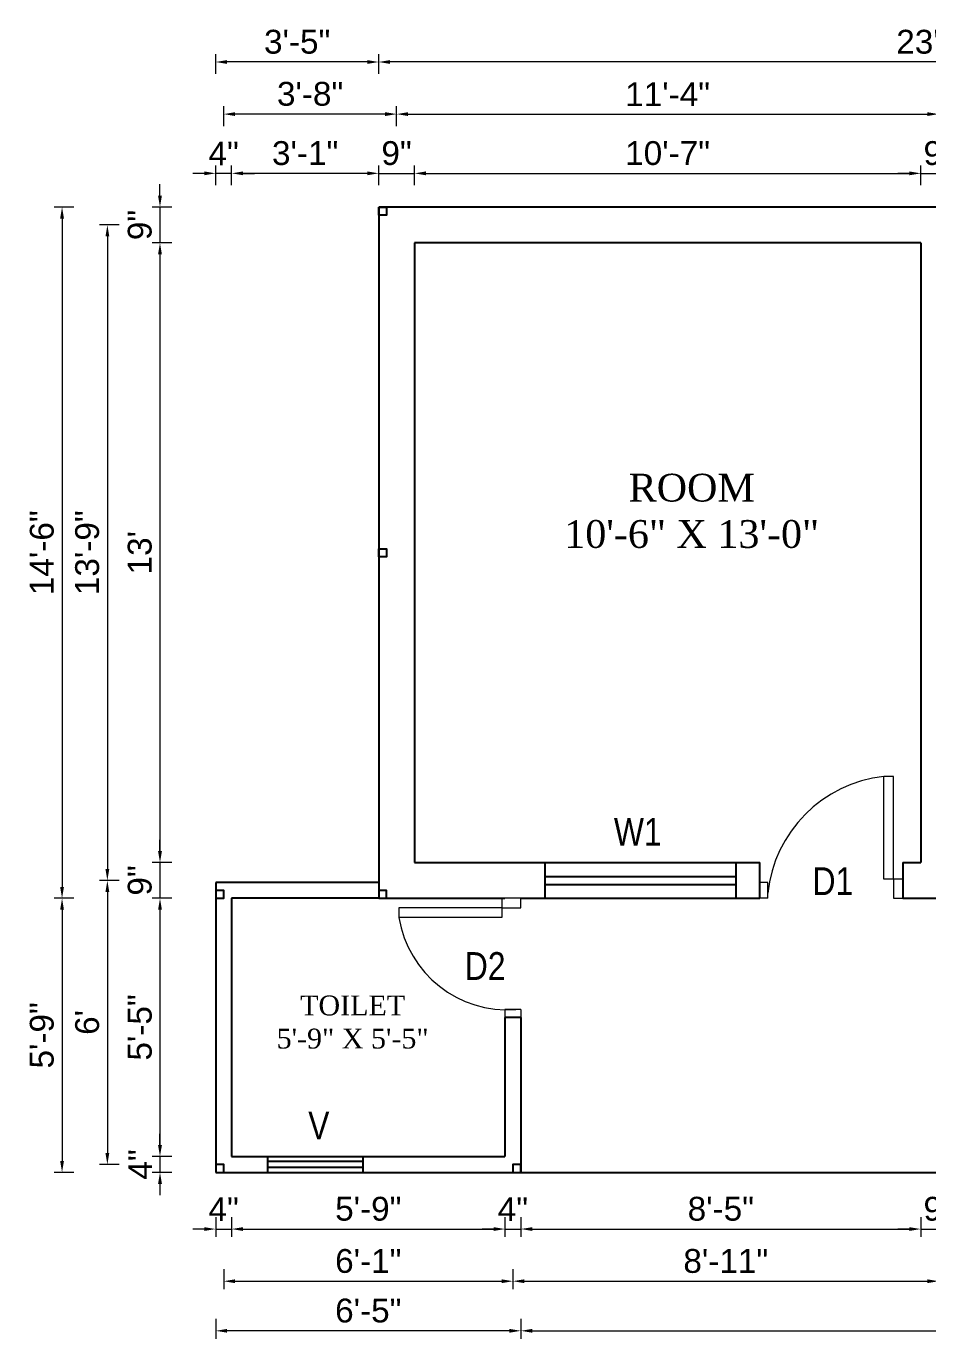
# Model space of a CAD drawing. Header units: inches. Extents: x 376358 to 406049, y -63575 to -53607.
# Drawn here: x 400247 to 400473.8, y -60475.3 to -60144.9 of the extents above; entities that cross this region are included whole.
import ezdxf

# ---------------------------------------------------------------- set-up
doc = ezdxf.new("R2010")
doc.units = ezdxf.units.IN
doc.header["$LTSCALE"] = 2
doc.header["$MEASUREMENT"] = 0
doc.header["$PDMODE"] = 34
doc.layers.get('0').update_dxf_attribs({"linetype": 'CONTINUOUS'})
doc.layers.get('DEFPOINTS').update_dxf_attribs({"color": 141, "linetype": 'CONTINUOUS'})
for name, color, linetype, lineweight in [('dimension', 160, 'CONTINUOUS', 15), ('OUTLINE', 1, 'CONTINUOUS', 25), ('steps', 253, 'CONTINUOUS', 20)]:
    doc.layers.add(name, color=color, linetype=linetype, lineweight=lineweight)
doc.styles.add('Lettring Text', font='arial.ttf')
doc.styles.get("Standard").update_dxf_attribs({"font": 'ARIALN.TTF'})
doc.dimstyles.new('Copy of Standard', dxfattribs={"dimtxt": 6, "dimasz": 2.875, "dimexe": 2, "dimexo": 4, "dimgap": 2, "dimtad": 1, "dimdec": 0, "dimrnd": 1, "dimzin": 0, "dimdsep": 46, "dimlunit": 4, "dimtxsty": 'Lettring Text', "dimcen": 0.1, "dimclrd": 7, "dimclre": 7, "dimclrt": 7, "dimazin": 0, "dimtfac": 0.645, "dimtdec": 0, "dimtmove": 1, "dimatfit": 0, "dimfxl": 3, "dimfxlon": 1, "dimtfillclr": 256, "dimtolj": 1, "dimtzin": 0, "dimlwd": -1, "dimlwe": -1, "dimarcsym": 2})

# ---------------------------------------------------------------- blocks, each defined once
blk = doc.blocks.new('*D1112')
at = {"layer": 'DEFPOINTS', "color": 0, "ltscale": 0.5, "transparency": 16777216}
for p in [(400344.7, -60181.96), (400335.7, -60190.46), (400344.7, -60199.46)]:
    blk.add_point(p, dxfattribs=at)
at = {"layer": 'steps', "color": 7, "ltscale": 0.5, "transparency": 16777216}
for p, q in [((400332.82, -60181.96), (400329.95, -60181.96)), ((400335.7, -60184.96), (400335.7, -60179.96)), ((400335.7, -60181.96), (400344.7, -60181.96)), ((400344.7, -60184.96), (400344.7, -60179.96)), ((400347.57, -60181.96), (400350.45, -60181.96))]:
    blk.add_line(p, q, dxfattribs=at)
for points in [[(400332.82, -60181.48), (400332.82, -60182.44), (400335.7, -60181.96)], [(400347.57, -60181.48), (400347.57, -60182.44), (400344.7, -60181.96)]]:
    blk.add_solid(points, dxfattribs=at)
at = {"layer": 'steps', "color": 7, "ltscale": 0.5, "transparency": 16777216, "insert": (400340.2, -60176.9), "char_height": 6, "attachment_point": 5, "style": 'Lettring Text'}
blk.add_mtext('\\A1;9"', dxfattribs=at)
blk = doc.blocks.new('*D1100')
at = {"layer": 'DEFPOINTS', "color": 0, "ltscale": 0.5, "transparency": 16777216}
for p in [(400472.09, -60181.96), (400344.7, -60199.46), (400472.09, -60199.46)]:
    blk.add_point(p, dxfattribs=at)
at = {"layer": 'steps', "color": 7, "ltscale": 0.5, "transparency": 16777216}
for p, q in [((400344.7, -60184.96), (400344.7, -60179.96)), ((400347.57, -60181.96), (400469.21, -60181.96)), ((400472.09, -60184.96), (400472.09, -60179.96))]:
    blk.add_line(p, q, dxfattribs=at)
for points in [[(400347.57, -60181.48), (400347.57, -60182.44), (400344.7, -60181.96)], [(400469.21, -60181.48), (400469.21, -60182.44), (400472.09, -60181.96)]]:
    blk.add_solid(points, dxfattribs=at)
at = {"layer": 'steps', "color": 7, "ltscale": 0.5, "transparency": 16777216, "insert": (400408.39, -60176.9), "char_height": 6, "attachment_point": 5, "style": 'Lettring Text'}
blk.add_mtext('\\A1;10\'-7"', dxfattribs=at)
blk = doc.blocks.new('*D1101')
at = {"layer": 'DEFPOINTS', "color": 0, "ltscale": 0.5, "transparency": 16777216}
for p in [(400481.09, -60181.96), (400472.09, -60199.46), (400481.09, -60199.46)]:
    blk.add_point(p, dxfattribs=at)
at = {"layer": 'steps', "color": 7, "ltscale": 0.5, "transparency": 16777216}
for p, q in [((400469.21, -60181.96), (400466.34, -60181.96)), ((400472.09, -60184.96), (400472.09, -60179.96)), ((400472.09, -60181.96), (400481.09, -60181.96)), ((400481.09, -60184.96), (400481.09, -60179.96)), ((400483.96, -60181.96), (400486.84, -60181.96))]:
    blk.add_line(p, q, dxfattribs=at)
for points in [[(400469.21, -60181.48), (400469.21, -60182.44), (400472.09, -60181.96)], [(400483.96, -60181.48), (400483.96, -60182.44), (400481.09, -60181.96)]]:
    blk.add_solid(points, dxfattribs=at)
at = {"layer": 'steps', "color": 7, "ltscale": 0.5, "transparency": 16777216, "insert": (400476.59, -60176.9), "char_height": 6, "attachment_point": 5, "style": 'Lettring Text'}
blk.add_mtext('\\A1;9"', dxfattribs=at)
blk = doc.blocks.new('*D1104')
at = {"layer": 'DEFPOINTS', "color": 0, "ltscale": 0.5, "transparency": 16777216}
for p in [(400476.59, -60167.05), (400340.2, -60181.96), (400476.59, -60181.96)]:
    blk.add_point(p, dxfattribs=at)
at = {"layer": 'steps', "color": 7, "ltscale": 0.5, "transparency": 16777216}
for p, q in [((400340.2, -60170.05), (400340.2, -60165.05)), ((400476.59, -60170.05), (400476.59, -60165.05)), ((400343.07, -60167.05), (400473.71, -60167.05))]:
    blk.add_line(p, q, dxfattribs=at)
for points in [[(400343.07, -60166.57), (400343.07, -60167.53), (400340.2, -60167.05)], [(400473.71, -60166.57), (400473.71, -60167.53), (400476.59, -60167.05)]]:
    blk.add_solid(points, dxfattribs=at)
at = {"layer": 'steps', "color": 7, "ltscale": 0.5, "transparency": 16777216, "insert": (400408.39, -60162.04), "char_height": 6, "attachment_point": 5, "style": 'Lettring Text'}
blk.add_mtext('\\A1;11\'-4"', dxfattribs=at)
blk = doc.blocks.new('*D1106')
at = {"layer": 'DEFPOINTS', "color": 0, "ltscale": 0.5, "transparency": 16777216}
for p in [(400335.7, -60153.93), (400335.7, -60190.46), (400617.47, -60190.46)]:
    blk.add_point(p, dxfattribs=at)
at = {"layer": 'steps', "color": 7, "ltscale": 0.5, "transparency": 16777216}
for p, q in [((400335.7, -60156.93), (400335.7, -60151.93)), ((400617.47, -60156.93), (400617.47, -60151.93)), ((400614.6, -60153.93), (400338.57, -60153.93))]:
    blk.add_line(p, q, dxfattribs=at)
for points in [[(400338.57, -60153.45), (400338.57, -60154.41), (400335.7, -60153.93)], [(400614.6, -60153.45), (400614.6, -60154.41), (400617.47, -60153.93)]]:
    blk.add_solid(points, dxfattribs=at)
at = {"layer": 'steps', "color": 7, "ltscale": 0.5, "transparency": 16777216, "insert": (400476.59, -60148.87), "char_height": 6, "attachment_point": 5, "style": 'Lettring Text'}
blk.add_mtext('\\A1;23\'-6"', dxfattribs=at)
blk = doc.blocks.new('*D1107')
at = {"layer": 'DEFPOINTS', "color": 0, "ltscale": 0.5, "transparency": 16777216}
for p in [(400298.7, -60181.96), (400335.7, -60190.46), (400298.7, -60364.46)]:
    blk.add_point(p, dxfattribs=at)
at = {"layer": 'steps', "color": 7, "ltscale": 0.5, "transparency": 16777216}
for p, q in [((400298.7, -60184.96), (400298.7, -60179.96)), ((400332.82, -60181.96), (400301.57, -60181.96)), ((400335.7, -60184.96), (400335.7, -60179.96))]:
    blk.add_line(p, q, dxfattribs=at)
for points in [[(400301.57, -60181.48), (400301.57, -60182.44), (400298.7, -60181.96)], [(400332.82, -60181.48), (400332.82, -60182.44), (400335.7, -60181.96)]]:
    blk.add_solid(points, dxfattribs=at)
at = {"layer": 'steps', "color": 7, "ltscale": 0.5, "transparency": 16777216, "insert": (400317.2, -60176.9), "char_height": 6, "attachment_point": 5, "style": 'Lettring Text'}
blk.add_mtext('\\A1;3\'-1"', dxfattribs=at)
blk = doc.blocks.new('*D1108')
at = {"layer": 'DEFPOINTS', "color": 0, "ltscale": 0.5, "transparency": 16777216}
for p in [(400294.7, -60181.96), (400294.7, -60360.46), (400298.7, -60364.46)]:
    blk.add_point(p, dxfattribs=at)
at = {"layer": 'steps', "color": 7, "ltscale": 0.5, "transparency": 16777216}
for p, q in [((400291.82, -60181.96), (400288.95, -60181.96)), ((400294.7, -60184.96), (400294.7, -60179.96)), ((400298.7, -60181.96), (400294.7, -60181.96)), ((400298.7, -60184.96), (400298.7, -60179.96)), ((400301.57, -60181.96), (400304.45, -60181.96))]:
    blk.add_line(p, q, dxfattribs=at)
for points in [[(400291.82, -60181.48), (400291.82, -60182.44), (400294.7, -60181.96)], [(400301.57, -60181.48), (400301.57, -60182.44), (400298.7, -60181.96)]]:
    blk.add_solid(points, dxfattribs=at)
at = {"layer": 'steps', "color": 7, "ltscale": 0.5, "transparency": 16777216, "insert": (400296.7, -60176.96), "char_height": 6, "attachment_point": 5, "style": 'Lettring Text'}
blk.add_mtext('\\A1;4"', dxfattribs=at)
blk = doc.blocks.new('*D1109')
at = {"layer": 'DEFPOINTS', "color": 0, "ltscale": 0.5, "transparency": 16777216}
for p in [(400296.7, -60167.05), (400296.7, -60181.96), (400340.2, -60181.96)]:
    blk.add_point(p, dxfattribs=at)
at = {"layer": 'steps', "color": 7, "ltscale": 0.5, "transparency": 16777216}
for p, q in [((400296.7, -60170.05), (400296.7, -60165.05)), ((400340.2, -60170.05), (400340.2, -60165.05)), ((400337.32, -60167.05), (400299.57, -60167.05))]:
    blk.add_line(p, q, dxfattribs=at)
for points in [[(400299.57, -60166.57), (400299.57, -60167.53), (400296.7, -60167.05)], [(400337.32, -60166.57), (400337.32, -60167.53), (400340.2, -60167.05)]]:
    blk.add_solid(points, dxfattribs=at)
at = {"layer": 'steps', "color": 7, "ltscale": 0.5, "transparency": 16777216, "insert": (400318.45, -60161.98), "char_height": 6, "attachment_point": 5, "style": 'Lettring Text'}
blk.add_mtext('\\A1;3\'-8"', dxfattribs=at)
blk = doc.blocks.new('*D1110')
at = {"layer": 'DEFPOINTS', "color": 0, "ltscale": 0.5, "transparency": 16777216}
for p in [(400294.7, -60153.93), (400335.7, -60190.46), (400294.7, -60360.46)]:
    blk.add_point(p, dxfattribs=at)
at = {"layer": 'steps', "color": 7, "ltscale": 0.5, "transparency": 16777216}
for p, q in [((400294.7, -60156.93), (400294.7, -60151.93)), ((400335.7, -60156.93), (400335.7, -60151.93)), ((400332.82, -60153.93), (400297.57, -60153.93))]:
    blk.add_line(p, q, dxfattribs=at)
for points in [[(400297.57, -60153.45), (400297.57, -60154.41), (400294.7, -60153.93)], [(400332.82, -60153.45), (400332.82, -60154.41), (400335.7, -60153.93)]]:
    blk.add_solid(points, dxfattribs=at)
at = {"layer": 'steps', "color": 7, "ltscale": 0.5, "transparency": 16777216, "insert": (400315.2, -60148.87), "char_height": 6, "attachment_point": 5, "style": 'Lettring Text'}
blk.add_mtext('\\A1;3\'-5"', dxfattribs=at)
blk = doc.blocks.new('*D1115')
at = {"layer": 'DEFPOINTS', "color": 0, "ltscale": 0.5, "transparency": 16777216}
for p in [(400617.47, -60364.46), (400367.47, -60429.46), (400633.02, -60429.46)]:
    blk.add_point(p, dxfattribs=at)
at = {"layer": 'steps', "color": 7, "ltscale": 0.5, "transparency": 16777216}
for p, q in [((400630.02, -60364.46), (400635.02, -60364.46)), ((400633.02, -60367.34), (400633.02, -60426.59)), ((400630.02, -60429.46), (400635.02, -60429.46))]:
    blk.add_line(p, q, dxfattribs=at)
for points in [[(400632.54, -60367.34), (400633.5, -60367.34), (400633.02, -60364.46)], [(400632.54, -60426.59), (400633.5, -60426.59), (400633.02, -60429.46)]]:
    blk.add_solid(points, dxfattribs=at)
at = {"layer": 'steps', "color": 7, "ltscale": 0.5, "transparency": 16777216, "insert": (400627.97, -60396.96), "char_height": 6, "attachment_point": 5, "rotation": 90, "style": 'Lettring Text'}
blk.add_mtext('\\A1;5\'-5"', dxfattribs=at)
blk = doc.blocks.new('*D1116')
at = {"layer": 'DEFPOINTS', "color": 0, "ltscale": 0.5, "transparency": 16777216}
for p in [(400367.47, -60429.46), (400371.47, -60433.46), (400633.02, -60433.46)]:
    blk.add_point(p, dxfattribs=at)
at = {"layer": 'steps', "color": 7, "ltscale": 0.5, "transparency": 16777216}
for p, q in [((400633.02, -60426.59), (400633.02, -60423.71)), ((400630.02, -60429.46), (400635.02, -60429.46)), ((400633.02, -60429.46), (400633.02, -60433.46)), ((400630.02, -60433.46), (400635.02, -60433.46)), ((400633.02, -60436.34), (400633.02, -60439.21))]:
    blk.add_line(p, q, dxfattribs=at)
for points in [[(400632.54, -60426.59), (400633.5, -60426.59), (400633.02, -60429.46)], [(400632.54, -60436.34), (400633.5, -60436.34), (400633.02, -60433.46)]]:
    blk.add_solid(points, dxfattribs=at)
at = {"layer": 'steps', "color": 7, "ltscale": 0.5, "transparency": 16777216, "insert": (400628.02, -60431.46), "char_height": 6, "attachment_point": 5, "rotation": 90, "style": 'Lettring Text'}
blk.add_mtext('\\A1;4"', dxfattribs=at)
blk = doc.blocks.new('*D1121')
at = {"layer": 'DEFPOINTS', "color": 0, "ltscale": 0.5, "transparency": 16777216}
for p in [(400298.7, -60429.46), (400294.7, -60433.46), (400298.7, -60447.72)]:
    blk.add_point(p, dxfattribs=at)
at = {"layer": 'steps', "color": 7, "ltscale": 0.5, "transparency": 16777216}
for p, q in [((400294.7, -60444.72), (400294.7, -60449.72)), ((400298.7, -60444.72), (400298.7, -60449.72)), ((400291.82, -60447.72), (400288.95, -60447.72)), ((400294.7, -60447.72), (400298.7, -60447.72)), ((400301.57, -60447.72), (400304.45, -60447.72))]:
    blk.add_line(p, q, dxfattribs=at)
for points in [[(400291.82, -60447.24), (400291.82, -60448.2), (400294.7, -60447.72)], [(400301.57, -60447.24), (400301.57, -60448.2), (400298.7, -60447.72)]]:
    blk.add_solid(points, dxfattribs=at)
at = {"layer": 'steps', "color": 7, "ltscale": 0.5, "transparency": 16777216, "insert": (400296.7, -60442.72), "char_height": 6, "attachment_point": 5, "style": 'Lettring Text'}
blk.add_mtext('\\A1;4"', dxfattribs=at)
blk = doc.blocks.new('*D1122')
at = {"layer": 'DEFPOINTS', "color": 0, "ltscale": 0.5, "transparency": 16777216}
for p in [(400298.7, -60429.46), (400367.47, -60429.46), (400367.47, -60447.72)]:
    blk.add_point(p, dxfattribs=at)
at = {"layer": 'steps', "color": 7, "ltscale": 0.5, "transparency": 16777216}
for p, q in [((400298.7, -60444.72), (400298.7, -60449.72)), ((400367.47, -60444.72), (400367.47, -60449.72)), ((400301.57, -60447.72), (400364.6, -60447.72))]:
    blk.add_line(p, q, dxfattribs=at)
for points in [[(400301.57, -60447.24), (400301.57, -60448.2), (400298.7, -60447.72)], [(400364.6, -60447.24), (400364.6, -60448.2), (400367.47, -60447.72)]]:
    blk.add_solid(points, dxfattribs=at)
at = {"layer": 'steps', "color": 7, "ltscale": 0.5, "transparency": 16777216, "insert": (400333.09, -60442.65), "char_height": 6, "attachment_point": 5, "style": 'Lettring Text'}
blk.add_mtext('\\A1;5\'-9"', dxfattribs=at)
blk = doc.blocks.new('*D1123')
at = {"layer": 'DEFPOINTS', "color": 0, "ltscale": 0.5, "transparency": 16777216}
for p in [(400367.47, -60429.46), (400371.47, -60433.46), (400371.47, -60447.72)]:
    blk.add_point(p, dxfattribs=at)
at = {"layer": 'steps', "color": 7, "ltscale": 0.5, "transparency": 16777216}
for p, q in [((400367.47, -60444.72), (400367.47, -60449.72)), ((400371.47, -60444.72), (400371.47, -60449.72)), ((400364.6, -60447.72), (400361.72, -60447.72)), ((400367.47, -60447.72), (400371.47, -60447.72)), ((400374.35, -60447.72), (400377.22, -60447.72))]:
    blk.add_line(p, q, dxfattribs=at)
for points in [[(400364.6, -60447.24), (400364.6, -60448.2), (400367.47, -60447.72)], [(400374.35, -60447.24), (400374.35, -60448.2), (400371.47, -60447.72)]]:
    blk.add_solid(points, dxfattribs=at)
at = {"layer": 'steps', "color": 7, "ltscale": 0.5, "transparency": 16777216, "insert": (400369.47, -60442.72), "char_height": 6, "attachment_point": 5, "style": 'Lettring Text'}
blk.add_mtext('\\A1;4"', dxfattribs=at)
blk = doc.blocks.new('*D1124')
at = {"layer": 'DEFPOINTS', "color": 0, "ltscale": 0.5, "transparency": 16777216}
for p in [(400472.09, -60355.46), (400371.47, -60433.46), (400472.09, -60447.72)]:
    blk.add_point(p, dxfattribs=at)
at = {"layer": 'steps', "color": 7, "ltscale": 0.5, "transparency": 16777216}
for p, q in [((400371.47, -60444.72), (400371.47, -60449.72)), ((400472.09, -60444.72), (400472.09, -60449.72)), ((400374.35, -60447.72), (400469.21, -60447.72))]:
    blk.add_line(p, q, dxfattribs=at)
for points in [[(400374.35, -60447.24), (400374.35, -60448.2), (400371.47, -60447.72)], [(400469.21, -60447.24), (400469.21, -60448.2), (400472.09, -60447.72)]]:
    blk.add_solid(points, dxfattribs=at)
at = {"layer": 'steps', "color": 7, "ltscale": 0.5, "transparency": 16777216, "insert": (400421.78, -60442.65), "char_height": 6, "attachment_point": 5, "style": 'Lettring Text'}
blk.add_mtext('\\A1;8\'-5"', dxfattribs=at)
blk = doc.blocks.new('*D1125')
at = {"layer": 'DEFPOINTS', "color": 0, "ltscale": 0.5, "transparency": 16777216}
for p in [(400472.09, -60355.46), (400481.09, -60355.46), (400481.09, -60447.72)]:
    blk.add_point(p, dxfattribs=at)
at = {"layer": 'steps', "color": 7, "ltscale": 0.5, "transparency": 16777216}
for p, q in [((400472.09, -60444.72), (400472.09, -60449.72)), ((400481.09, -60444.72), (400481.09, -60449.72)), ((400469.21, -60447.72), (400466.34, -60447.72)), ((400472.09, -60447.72), (400481.09, -60447.72)), ((400483.96, -60447.72), (400486.84, -60447.72))]:
    blk.add_line(p, q, dxfattribs=at)
for points in [[(400469.21, -60447.24), (400469.21, -60448.2), (400472.09, -60447.72)], [(400483.96, -60447.24), (400483.96, -60448.2), (400481.09, -60447.72)]]:
    blk.add_solid(points, dxfattribs=at)
at = {"layer": 'steps', "color": 7, "ltscale": 0.5, "transparency": 16777216, "insert": (400476.59, -60442.65), "char_height": 6, "attachment_point": 5, "style": 'Lettring Text'}
blk.add_mtext('\\A1;9"', dxfattribs=at)
blk = doc.blocks.new('*D1128')
at = {"layer": 'DEFPOINTS', "color": 0, "ltscale": 0.5, "transparency": 16777216}
for p in [(400296.7, -60447.72), (400369.47, -60447.72), (400369.47, -60460.85)]:
    blk.add_point(p, dxfattribs=at)
at = {"layer": 'steps', "color": 7, "ltscale": 0.5, "transparency": 16777216}
for p, q in [((400296.7, -60457.85), (400296.7, -60462.85)), ((400369.47, -60457.85), (400369.47, -60462.85)), ((400299.57, -60460.85), (400366.6, -60460.85))]:
    blk.add_line(p, q, dxfattribs=at)
for points in [[(400299.57, -60460.37), (400299.57, -60461.33), (400296.7, -60460.85)], [(400366.6, -60460.37), (400366.6, -60461.33), (400369.47, -60460.85)]]:
    blk.add_solid(points, dxfattribs=at)
at = {"layer": 'steps', "color": 7, "ltscale": 0.5, "transparency": 16777216, "insert": (400333.09, -60455.79), "char_height": 6, "attachment_point": 5, "style": 'Lettring Text'}
blk.add_mtext('\\A1;6\'-1"', dxfattribs=at)
blk = doc.blocks.new('*D1129')
at = {"layer": 'DEFPOINTS', "color": 0, "ltscale": 0.5, "transparency": 16777216}
for p in [(400369.47, -60447.72), (400476.59, -60447.72), (400476.59, -60460.85)]:
    blk.add_point(p, dxfattribs=at)
at = {"layer": 'steps', "color": 7, "ltscale": 0.5, "transparency": 16777216}
for p, q in [((400369.47, -60457.85), (400369.47, -60462.85)), ((400476.59, -60457.85), (400476.59, -60462.85)), ((400372.35, -60460.85), (400473.71, -60460.85))]:
    blk.add_line(p, q, dxfattribs=at)
for points in [[(400372.35, -60460.37), (400372.35, -60461.33), (400369.47, -60460.85)], [(400473.71, -60460.37), (400473.71, -60461.33), (400476.59, -60460.85)]]:
    blk.add_solid(points, dxfattribs=at)
at = {"layer": 'steps', "color": 7, "ltscale": 0.5, "transparency": 16777216, "insert": (400423.03, -60455.79), "char_height": 6, "attachment_point": 5, "style": 'Lettring Text'}
blk.add_mtext('\\A1;8\'-11"', dxfattribs=at)
blk = doc.blocks.new('*D1131')
at = {"layer": 'DEFPOINTS', "color": 0, "ltscale": 0.5, "transparency": 16777216}
for p in [(400371.47, -60433.46), (400617.47, -60433.46), (400617.47, -60473.34)]:
    blk.add_point(p, dxfattribs=at)
at = {"layer": 'steps', "color": 7, "ltscale": 0.5, "transparency": 16777216}
for p, q in [((400371.47, -60470.34), (400371.47, -60475.34)), ((400617.47, -60470.34), (400617.47, -60475.34)), ((400374.35, -60473.34), (400614.6, -60473.34))]:
    blk.add_line(p, q, dxfattribs=at)
for points in [[(400374.35, -60472.86), (400374.35, -60473.81), (400371.47, -60473.34)], [(400614.6, -60472.86), (400614.6, -60473.81), (400617.47, -60473.34)]]:
    blk.add_solid(points, dxfattribs=at)
at = {"layer": 'steps', "color": 7, "ltscale": 0.5, "transparency": 16777216, "insert": (400494.47, -60468.27), "char_height": 6, "attachment_point": 5, "style": 'Lettring Text'}
blk.add_mtext('\\A1;20\'-6"', dxfattribs=at)
blk = doc.blocks.new('*D1132')
at = {"layer": 'DEFPOINTS', "color": 0, "ltscale": 0.5, "transparency": 16777216}
for p in [(400294.7, -60433.46), (400371.47, -60433.46), (400294.7, -60473.34)]:
    blk.add_point(p, dxfattribs=at)
at = {"layer": 'steps', "color": 7, "ltscale": 0.5, "transparency": 16777216}
for p, q in [((400294.7, -60470.34), (400294.7, -60475.34)), ((400371.47, -60470.34), (400371.47, -60475.34)), ((400368.6, -60473.34), (400297.57, -60473.34))]:
    blk.add_line(p, q, dxfattribs=at)
for points in [[(400297.57, -60472.86), (400297.57, -60473.81), (400294.7, -60473.34)], [(400368.6, -60472.86), (400368.6, -60473.81), (400371.47, -60473.34)]]:
    blk.add_solid(points, dxfattribs=at)
at = {"layer": 'steps', "color": 7, "ltscale": 0.5, "transparency": 16777216, "insert": (400333.09, -60468.27), "char_height": 6, "attachment_point": 5, "style": 'Lettring Text'}
blk.add_mtext('\\A1;6\'-5"', dxfattribs=at)
blk = doc.blocks.new('*D1133')
at = {"layer": 'DEFPOINTS', "color": 0, "ltscale": 0.5, "transparency": 16777216}
for p in [(400335.7, -60190.46), (400280.68, -60199.46), (400344.7, -60199.46)]:
    blk.add_point(p, dxfattribs=at)
at = {"layer": 'steps', "color": 7, "ltscale": 0.5, "transparency": 16777216}
for p, q in [((400280.68, -60187.59), (400280.68, -60184.71)), ((400283.68, -60190.46), (400278.68, -60190.46)), ((400280.68, -60190.46), (400280.68, -60199.46)), ((400283.68, -60199.46), (400278.68, -60199.46)), ((400280.68, -60202.34), (400280.68, -60205.21))]:
    blk.add_line(p, q, dxfattribs=at)
for points in [[(400280.2, -60187.59), (400281.16, -60187.59), (400280.68, -60190.46)], [(400280.2, -60202.34), (400281.16, -60202.34), (400280.68, -60199.46)]]:
    blk.add_solid(points, dxfattribs=at)
at = {"layer": 'steps', "color": 7, "ltscale": 0.5, "transparency": 16777216, "insert": (400275.61, -60194.96), "char_height": 6, "attachment_point": 5, "rotation": 90, "style": 'Lettring Text'}
blk.add_mtext('\\A1;9"', dxfattribs=at)
blk = doc.blocks.new('*D1134')
at = {"layer": 'DEFPOINTS', "color": 0, "ltscale": 0.5, "transparency": 16777216}
for p in [(400344.7, -60199.46), (400280.68, -60355.46), (400344.7, -60355.46)]:
    blk.add_point(p, dxfattribs=at)
at = {"layer": 'steps', "color": 7, "ltscale": 0.5, "transparency": 16777216}
for p, q in [((400283.68, -60199.46), (400278.68, -60199.46)), ((400280.68, -60202.34), (400280.68, -60352.59)), ((400283.68, -60355.46), (400278.68, -60355.46))]:
    blk.add_line(p, q, dxfattribs=at)
for points in [[(400280.2, -60202.34), (400281.16, -60202.34), (400280.68, -60199.46)], [(400280.2, -60352.59), (400281.16, -60352.59), (400280.68, -60355.46)]]:
    blk.add_solid(points, dxfattribs=at)
at = {"layer": 'steps', "color": 7, "ltscale": 0.5, "transparency": 16777216, "insert": (400275.61, -60277.46), "char_height": 6, "attachment_point": 5, "rotation": 90, "style": 'Lettring Text'}
blk.add_mtext("\\A1;13'", dxfattribs=at)
blk = doc.blocks.new('*D1135')
at = {"layer": 'DEFPOINTS', "color": 0, "ltscale": 0.5, "transparency": 16777216}
for p in [(400344.7, -60355.46), (400280.68, -60364.46), (400335.7, -60364.46)]:
    blk.add_point(p, dxfattribs=at)
at = {"layer": 'steps', "color": 7, "ltscale": 0.5, "transparency": 16777216}
for p, q in [((400280.68, -60352.59), (400280.68, -60349.71)), ((400283.68, -60355.46), (400278.68, -60355.46)), ((400280.68, -60355.46), (400280.68, -60364.46)), ((400283.68, -60364.46), (400278.68, -60364.46)), ((400280.68, -60367.34), (400280.68, -60370.21))]:
    blk.add_line(p, q, dxfattribs=at)
for points in [[(400280.2, -60352.59), (400281.16, -60352.59), (400280.68, -60355.46)], [(400280.2, -60367.34), (400281.16, -60367.34), (400280.68, -60364.46)]]:
    blk.add_solid(points, dxfattribs=at)
at = {"layer": 'steps', "color": 7, "ltscale": 0.5, "transparency": 16777216, "insert": (400275.61, -60359.96), "char_height": 6, "attachment_point": 5, "rotation": 90, "style": 'Lettring Text'}
blk.add_mtext('\\A1;9"', dxfattribs=at)
blk = doc.blocks.new('*D1136')
at = {"layer": 'DEFPOINTS', "color": 0, "ltscale": 0.5, "transparency": 16777216}
for p in [(400335.7, -60364.46), (400280.68, -60429.46), (400298.7, -60429.46)]:
    blk.add_point(p, dxfattribs=at)
at = {"layer": 'steps', "color": 7, "ltscale": 0.5, "transparency": 16777216}
for p, q in [((400283.68, -60364.46), (400278.68, -60364.46)), ((400280.68, -60367.34), (400280.68, -60426.59)), ((400283.68, -60429.46), (400278.68, -60429.46))]:
    blk.add_line(p, q, dxfattribs=at)
for points in [[(400280.2, -60367.34), (400281.16, -60367.34), (400280.68, -60364.46)], [(400280.2, -60426.59), (400281.16, -60426.59), (400280.68, -60429.46)]]:
    blk.add_solid(points, dxfattribs=at)
at = {"layer": 'steps', "color": 7, "ltscale": 0.5, "transparency": 16777216, "insert": (400275.63, -60396.96), "char_height": 6, "attachment_point": 5, "rotation": 90, "style": 'Lettring Text'}
blk.add_mtext('\\A1;5\'-5"', dxfattribs=at)
blk = doc.blocks.new('*D1137')
at = {"layer": 'DEFPOINTS', "color": 0, "ltscale": 0.5, "transparency": 16777216}
for p in [(400298.7, -60429.46), (400280.68, -60433.46), (400294.7, -60433.46)]:
    blk.add_point(p, dxfattribs=at)
at = {"layer": 'steps', "color": 7, "ltscale": 0.5, "transparency": 16777216}
for p, q in [((400280.68, -60426.59), (400280.68, -60423.71)), ((400283.68, -60429.46), (400278.68, -60429.46)), ((400280.68, -60429.46), (400280.68, -60433.46)), ((400283.68, -60433.46), (400278.68, -60433.46)), ((400280.68, -60436.34), (400280.68, -60439.21))]:
    blk.add_line(p, q, dxfattribs=at)
for points in [[(400280.2, -60426.59), (400281.16, -60426.59), (400280.68, -60429.46)], [(400280.2, -60436.34), (400281.16, -60436.34), (400280.68, -60433.46)]]:
    blk.add_solid(points, dxfattribs=at)
at = {"layer": 'steps', "color": 7, "ltscale": 0.5, "transparency": 16777216, "insert": (400275.68, -60431.46), "char_height": 6, "attachment_point": 5, "rotation": 90, "style": 'Lettring Text'}
blk.add_mtext('\\A1;4"', dxfattribs=at)
blk = doc.blocks.new('*D1138')
at = {"layer": 'DEFPOINTS', "color": 0, "ltscale": 0.5, "transparency": 16777216}
for p in [(400280.68, -60194.96), (400267.44, -60359.96), (400280.68, -60359.96)]:
    blk.add_point(p, dxfattribs=at)
at = {"layer": 'steps', "color": 7, "ltscale": 0.5, "transparency": 16777216}
for p, q in [((400270.44, -60194.96), (400265.44, -60194.96)), ((400267.44, -60197.84), (400267.44, -60357.09)), ((400270.44, -60359.96), (400265.44, -60359.96))]:
    blk.add_line(p, q, dxfattribs=at)
for points in [[(400266.96, -60197.84), (400267.92, -60197.84), (400267.44, -60194.96)], [(400266.96, -60357.09), (400267.92, -60357.09), (400267.44, -60359.96)]]:
    blk.add_solid(points, dxfattribs=at)
at = {"layer": 'steps', "color": 7, "ltscale": 0.5, "transparency": 16777216, "insert": (400262.38, -60277.46), "char_height": 6, "attachment_point": 5, "rotation": 90, "style": 'Lettring Text'}
blk.add_mtext('\\A1;13\'-9"', dxfattribs=at)
blk = doc.blocks.new('*D1139')
at = {"layer": 'DEFPOINTS', "color": 0, "ltscale": 0.5, "transparency": 16777216}
for p in [(400280.68, -60359.96), (400267.44, -60431.46), (400280.68, -60431.46)]:
    blk.add_point(p, dxfattribs=at)
at = {"layer": 'steps', "color": 7, "ltscale": 0.5, "transparency": 16777216}
for p, q in [((400270.44, -60359.96), (400265.44, -60359.96)), ((400267.44, -60362.84), (400267.44, -60428.59)), ((400270.44, -60431.46), (400265.44, -60431.46))]:
    blk.add_line(p, q, dxfattribs=at)
for points in [[(400266.96, -60362.84), (400267.92, -60362.84), (400267.44, -60359.96)], [(400266.96, -60428.59), (400267.92, -60428.59), (400267.44, -60431.46)]]:
    blk.add_solid(points, dxfattribs=at)
at = {"layer": 'steps', "color": 7, "ltscale": 0.5, "transparency": 16777216, "insert": (400262.38, -60395.71), "char_height": 6, "attachment_point": 5, "rotation": 90, "style": 'Lettring Text'}
blk.add_mtext("\\A1;6'", dxfattribs=at)
blk = doc.blocks.new('*D1140')
at = {"layer": 'DEFPOINTS', "color": 0, "ltscale": 0.5, "transparency": 16777216}
for p in [(400335.7, -60190.46), (400256.04, -60364.46), (400335.7, -60364.46)]:
    blk.add_point(p, dxfattribs=at)
at = {"layer": 'steps', "color": 7, "ltscale": 0.5, "transparency": 16777216}
for p, q in [((400259.04, -60190.46), (400254.04, -60190.46)), ((400256.04, -60193.34), (400256.04, -60361.59)), ((400259.04, -60364.46), (400254.04, -60364.46))]:
    blk.add_line(p, q, dxfattribs=at)
for points in [[(400255.56, -60193.34), (400256.52, -60193.34), (400256.04, -60190.46)], [(400255.56, -60361.59), (400256.52, -60361.59), (400256.04, -60364.46)]]:
    blk.add_solid(points, dxfattribs=at)
at = {"layer": 'steps', "color": 7, "ltscale": 0.5, "transparency": 16777216, "insert": (400250.97, -60277.46), "char_height": 6, "attachment_point": 5, "rotation": 90, "style": 'Lettring Text'}
blk.add_mtext('\\A1;14\'-6"', dxfattribs=at)
blk = doc.blocks.new('*D1141')
at = {"layer": 'DEFPOINTS', "color": 0, "ltscale": 0.5, "transparency": 16777216}
for p in [(400335.7, -60364.46), (400256.04, -60433.46), (400294.7, -60433.46)]:
    blk.add_point(p, dxfattribs=at)
at = {"layer": 'steps', "color": 7, "ltscale": 0.5, "transparency": 16777216}
for p, q in [((400259.04, -60364.46), (400254.04, -60364.46)), ((400256.04, -60367.34), (400256.04, -60430.59)), ((400259.04, -60433.46), (400254.04, -60433.46))]:
    blk.add_line(p, q, dxfattribs=at)
for points in [[(400255.56, -60367.34), (400256.52, -60367.34), (400256.04, -60364.46)], [(400255.56, -60430.59), (400256.52, -60430.59), (400256.04, -60433.46)]]:
    blk.add_solid(points, dxfattribs=at)
at = {"layer": 'steps', "color": 7, "ltscale": 0.5, "transparency": 16777216, "insert": (400250.97, -60398.96), "char_height": 6, "attachment_point": 5, "rotation": 90, "style": 'Lettring Text'}
blk.add_mtext('\\A1;5\'-9"', dxfattribs=at)

msp = doc.modelspace()

# ---------------------------------------------------------------- linework, layer by layer
at = {"ltscale": 0.5}
for p, q in [((400617.47, -60190.46), (400335.7, -60190.46)), ((400335.7, -60190.46), (400335.7, -60364.46)), ((400472.09, -60199.46), (400344.7, -60199.46)), ((400344.7, -60199.46), (400344.7, -60355.46)), ((400472.09, -60199.46), (400472.09, -60355.46)), ((400344.7, -60355.46), (400431.59, -60355.46)), ((400377.53, -60355.46), (400377.53, -60364.46)), ((400425.53, -60355.46), (400425.53, -60364.46)), ((400431.59, -60364.46), (400431.59, -60355.46)), ((400467.59, -60355.46), (400472.09, -60355.46)), ((400467.59, -60355.46), (400467.59, -60364.46)), ((400335.7, -60360.46), (400294.7, -60360.46)), ((400294.7, -60360.46), (400294.7, -60433.46)), ((400377.53, -60358.96), (400425.53, -60358.96)), ((400377.53, -60360.96), (400425.53, -60360.96)), ((400335.7, -60364.46), (400298.7, -60364.46)), ((400298.7, -60364.46), (400298.7, -60429.46)), ((400335.7, -60364.46), (400367.47, -60364.46)), ((400371.47, -60364.46), (400431.59, -60364.46)), ((400467.59, -60364.46), (400485.59, -60364.46)), ((400367.47, -60394.46), (400367.47, -60429.46)), ((400371.47, -60394.46), (400367.47, -60394.46)), ((400371.47, -60394.46), (400371.47, -60433.46)), ((400298.7, -60429.46), (400367.47, -60429.46)), ((400307.7, -60429.46), (400307.7, -60433.46)), ((400331.7, -60430.71), (400307.7, -60430.71)), ((400331.7, -60429.46), (400331.7, -60433.46)), ((400294.7, -60433.46), (400371.47, -60433.46)), ((400331.7, -60432.21), (400307.7, -60432.21)), ((400371.47, -60433.46), (400617.47, -60433.46))]:
    msp.add_line(p, q, dxfattribs=at)
for points in [[(400335.7, -60190.46), (400337.7, -60190.46), (400337.7, -60192.46), (400335.7, -60192.46)], [(400335.7, -60276.46), (400337.7, -60276.46), (400337.7, -60278.46), (400335.7, -60278.46)], [(400294.7, -60364.46), (400296.7, -60364.46), (400296.7, -60362.46), (400294.7, -60362.46)], [(400335.7, -60364.46), (400337.7, -60364.46), (400337.7, -60362.46), (400335.7, -60362.46)], [(400294.7, -60433.46), (400296.7, -60433.46), (400296.7, -60431.46), (400294.7, -60431.46)], [(400369.47, -60433.46), (400371.47, -60433.46), (400371.47, -60431.46), (400369.47, -60431.46)]]:
    msp.add_lwpolyline(points, close=True, dxfattribs=at)
at = {"layer": 'dimension', "ltscale": 7}
for p, q in [((400462.79, -60359.66), (400462.79, -60333.79)), ((400465.19, -60333.79), (400462.79, -60333.79)), ((400465.19, -60359.66), (400465.19, -60333.79)), ((400433.59, -60360.46), (400431.59, -60360.46)), ((400431.59, -60364.46), (400431.59, -60360.46)), ((400433.59, -60364.46), (400433.59, -60360.46)), ((400465.19, -60359.66), (400462.79, -60359.66)), ((400467.59, -60359.66), (400465.19, -60359.66)), ((400465.19, -60359.66), (400465.19, -60364.46)), ((400467.59, -60364.46), (400467.59, -60359.66)), ((400366.67, -60364.46), (400366.67, -60366.86)), ((400371.47, -60364.46), (400366.67, -60364.46)), ((400371.47, -60366.86), (400371.47, -60364.46)), ((400433.59, -60364.46), (400431.59, -60364.46)), ((400465.19, -60364.46), (400467.59, -60364.46)), ((400366.67, -60366.86), (400340.8, -60366.86)), ((400340.8, -60366.86), (400340.8, -60369.26)), ((400366.67, -60366.86), (400371.47, -60366.86)), ((400366.67, -60366.86), (400366.67, -60369.26)), ((400366.67, -60369.26), (400340.8, -60369.26)), ((400371.47, -60392.46), (400367.47, -60392.46)), ((400367.47, -60392.46), (400367.47, -60394.46)), ((400371.47, -60394.46), (400367.47, -60394.46)), ((400371.47, -60392.46), (400371.47, -60394.46))]:
    msp.add_line(p, q, dxfattribs=at)
for centre, radius, start, end in [((400466.46, -60366.64), 33.06, 96.3827, 174.0013), ((400368.12, -60364.87), 27.67, 189.1337, 274.3044)]:
    msp.add_arc(centre, radius, start, end, dxfattribs=at)
at = {"layer": 'OUTLINE'}
msp.add_line((400431.59, -60364.46), (400431.59, -60362.46), dxfattribs=at)

# ---------------------------------------------------------------- texts
at = {"layer": 'steps', "color": 7, "ltscale": 0.3, "attachment_point": 2}
for s, insert, char_height, width in [('{\\fTimes New Roman|b0|i0|c0|p18;ROOM \\P10\'-6" X 13\'-0"}', (400414.46, -60257.58), 7, 76.0408), ('{\\fTimes New Roman|b0|i0|c0|p18;TOILET\\P5\'-9" X 5\'-5"}', (400329.15, -60388.93), 5, 55.268)]:
    msp.add_mtext(s, dxfattribs=dict(at, insert=insert, char_height=char_height, width=width))
at = {"layer": 'steps', "color": 7, "ltscale": 0.3, "char_height": 7, "attachment_point": 8}
for s, insert in [('W1', (400400.89, -60351.23)), ('{\\W1;D1}', (400449.97, -60363.65)), ('D2', (400362.49, -60385.01)), ('V', (400320.64, -60425.14))]:
    msp.add_mtext_dynamic_manual_height_columns(s, width=18.6213, gutter_width=40, heights=[0], dxfattribs=dict(at, insert=insert))

# ---------------------------------------------------------------- dimensions: what is measured, and where the dimension line sits
at = {"layer": 'steps', "ltscale": 0.5}
for base, p1, p2, picture, middle in [((400294.7, -60153.93), (400335.7, -60190.46), (400294.7, -60360.46), '*D1110', (400315.2, -60148.87)), ((400335.7, -60153.93), (400617.47, -60190.46), (400335.7, -60190.46), '*D1106', (400476.59, -60148.87)), ((400296.69974642, -60167.05014201), (400340.19974642, -60181.96139681), (400296.69974642, -60181.96139681), '*D1109', (400318.44974642, -60161.9846577)), ((400476.59, -60167.05), (400340.2, -60181.96), (400476.59, -60181.96), '*D1104', (400408.39, -60162.04)), ((400298.7, -60181.96), (400335.7, -60190.46), (400298.7, -60364.46), '*D1107', (400317.2, -60176.9)), ((400472.09, -60181.96), (400344.7, -60199.46), (400472.09, -60199.46), '*D1100', (400408.39, -60176.9)), ((400472.09, -60447.72), (400371.47, -60433.46), (400472.09, -60355.46), '*D1124', (400421.78, -60442.65)), ((400367.47, -60447.72), (400298.7, -60429.46), (400367.47, -60429.46), '*D1122', (400333.09, -60442.65)), ((400294.7, -60473.34), (400371.47, -60433.46), (400294.7, -60433.46), '*D1132', (400333.09, -60468.27)), ((400617.47, -60473.34), (400371.47, -60433.46), (400617.47, -60433.46), '*D1131', (400494.47, -60468.27)), ((400369.47, -60460.85), (400296.7, -60447.72), (400369.47, -60447.72), '*D1128', (400333.09, -60455.79)), ((400476.59, -60460.85), (400369.47, -60447.72), (400476.59, -60447.72), '*D1129', (400423.03, -60455.79))]:
    dim = msp.add_linear_dim(base=base, p1=p1, p2=p2, dimstyle='Copy of Standard', dxfattribs=at)
    dim.commit()
    dim.dimension.update_dxf_attribs({"geometry": picture, "text_midpoint": middle})
for base, p1, p2, picture, middle in [((400294.7, -60181.96), (400298.7, -60364.46), (400294.7, -60360.46), '*D1108', (400296.7, -60181.96)), ((400344.7, -60181.96), (400335.7, -60190.46), (400344.7, -60199.46), '*D1112', (400340.2, -60181.96)), ((400481.09, -60181.96), (400472.09, -60199.46), (400481.09, -60199.46), '*D1101', (400476.59, -60181.96)), ((400481.09, -60447.72), (400472.09, -60355.46), (400481.09, -60355.46), '*D1125', (400476.59, -60447.72)), ((400298.7, -60447.72), (400294.7, -60433.46), (400298.7, -60429.46), '*D1121', (400296.7, -60447.72)), ((400371.47, -60447.72), (400367.47, -60429.46), (400371.47, -60433.46), '*D1123', (400369.47, -60447.72))]:
    dim = msp.add_linear_dim(base=base, p1=p1, p2=p2, dimstyle='Copy of Standard', dxfattribs=at)
    dim.commit()
    dim.dimension.update_dxf_attribs({"geometry": picture, "text_midpoint": middle, "dimtype": 160})
for base, p1, p2, picture, middle in [((400280.68, -60199.46), (400335.7, -60190.46), (400344.7, -60199.46), '*D1133', (400280.68, -60194.96)), ((400280.68, -60364.46), (400344.7, -60355.46), (400335.7, -60364.46), '*D1135', (400280.68, -60359.96)), ((400280.68, -60433.46), (400298.7, -60429.46), (400294.7, -60433.46), '*D1137', (400280.68, -60431.46)), ((400633.02, -60433.46), (400367.47, -60429.46), (400371.47, -60433.46), '*D1116', (400633.02, -60431.46))]:
    dim = msp.add_linear_dim(base=base, p1=p1, p2=p2, angle=90, dimstyle='Copy of Standard', dxfattribs=at)
    dim.commit()
    dim.dimension.update_dxf_attribs({"geometry": picture, "text_midpoint": middle, "dimtype": 160})
for base, p1, p2, picture, middle in [((400256.04, -60364.46), (400335.7, -60190.46), (400335.7, -60364.46), '*D1140', (400250.97, -60277.46)), ((400267.44, -60359.96), (400280.68, -60194.96), (400280.68, -60359.96), '*D1138', (400262.38, -60277.46)), ((400280.68, -60355.46), (400344.7, -60199.46), (400344.7, -60355.46), '*D1134', (400275.61, -60277.46)), ((400267.44248286, -60431.46241222), (400280.67763468, -60359.96241222), (400280.67763468, -60431.46241222), '*D1139', (400262.37904493, -60395.71241223)), ((400256.04, -60433.46), (400335.7, -60364.46), (400294.7, -60433.46), '*D1141', (400250.97, -60398.96)), ((400280.68, -60429.46), (400335.7, -60364.46), (400298.7, -60429.46), '*D1136', (400275.63, -60396.96)), ((400633.02, -60429.46), (400617.47, -60364.46), (400367.47, -60429.46), '*D1115', (400627.97, -60396.96))]:
    dim = msp.add_linear_dim(base=base, p1=p1, p2=p2, angle=90, dimstyle='Copy of Standard', dxfattribs=at)
    dim.commit()
    dim.dimension.update_dxf_attribs({"geometry": picture, "text_midpoint": middle})

doc.saveas('drawing.dxf')
